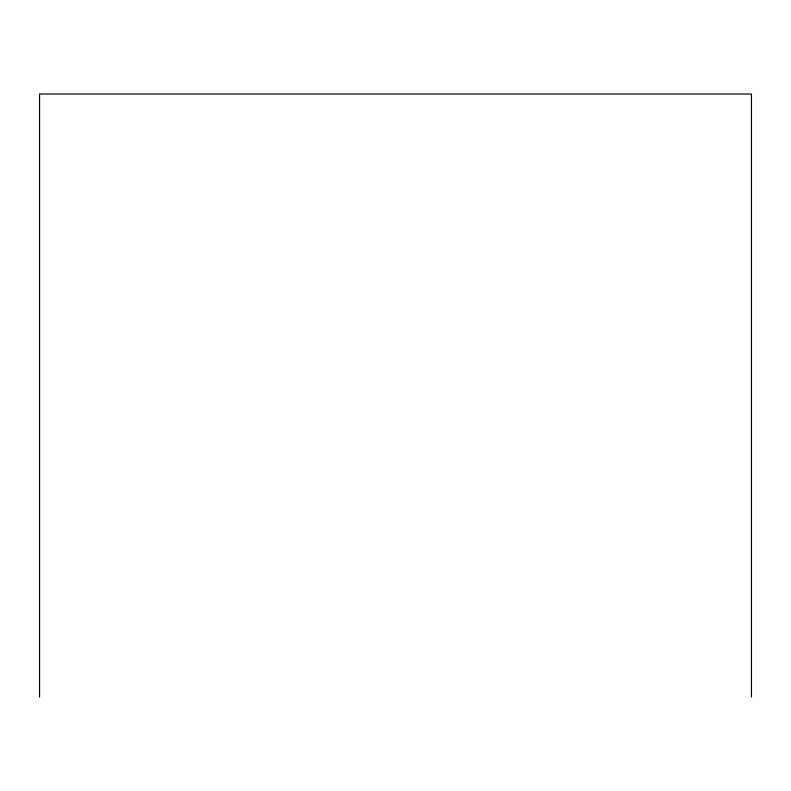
<?xml version="1.0" encoding="UTF-8"?>
<svg xmlns="http://www.w3.org/2000/svg" width="791" height="791" viewBox="0 0 791 791"><rect width="100%" height="100%" fill="white"/><g stroke="black" fill="none" stroke-linecap="round" stroke-linejoin="round"><path stroke-width="1.19" d="M751.45 696.97L751.45 94.03L39.55 94.03L39.55 696.97"/></g></svg>
